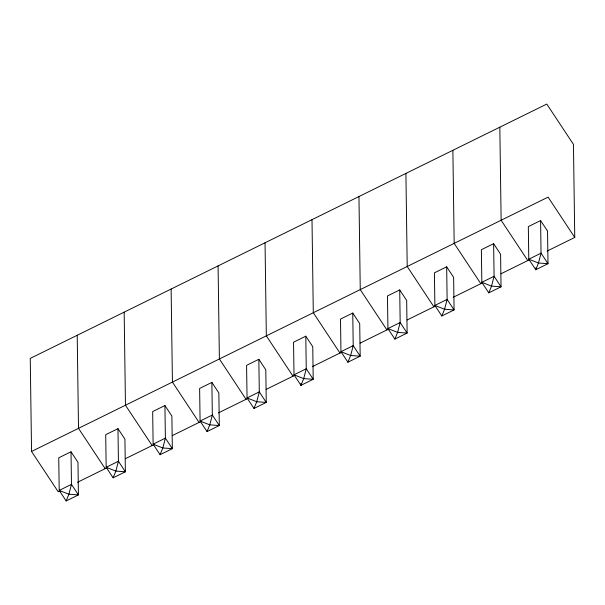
<?xml version="1.0" encoding="UTF-8"?>
<svg xmlns="http://www.w3.org/2000/svg" width="605" height="605" viewBox="0 0 605 605"><rect width="100%" height="100%" fill="white"/><g stroke="black" fill="none" stroke-linecap="round" stroke-linejoin="round"><path stroke-width="0.91" d="M66.164 500.94L68.902 494.217L71.466 484.386L71.012 451.784L58.753 457.811L59.207 490.421L66.164 500.94L78.423 494.905L77.969 462.303L71.012 451.784M113.127 477.821L115.865 471.098L118.421 461.26L117.967 428.658L105.709 434.692L106.17 467.294L113.127 477.821L125.379 471.787L124.925 439.185L117.967 428.658M160.083 454.695L162.821 447.972L165.377 438.141L164.923 405.539L152.672 411.574L153.125 444.176L160.083 454.695L172.334 448.668L171.88 416.058L164.923 405.539M207.039 431.577L209.776 424.854L212.34 415.022L211.879 382.413L199.627 388.448L200.081 421.057L207.039 431.577L219.297 425.542L218.844 392.94L211.879 382.413M254.002 408.458L256.739 401.735L259.295 391.896L258.842 359.294L246.583 365.329L247.044 397.931L254.002 408.458L266.253 402.423L265.799 369.821L258.842 359.294M347.913 362.213L350.65 355.49L353.214 345.659L352.753 313.05L340.502 319.085L340.955 351.687L347.913 362.213L360.172 356.179L359.71 323.577L352.753 313.05M394.876 339.095L397.606 332.372L400.17 322.533L399.716 289.931L387.457 295.966L387.918 328.568L394.876 339.095L407.127 333.06L406.673 300.451L399.716 289.931M441.832 315.969L444.569 309.246L447.125 299.414L446.671 266.813L434.42 272.84L434.874 305.449L441.832 315.969L454.083 309.934L453.629 277.332L446.671 266.813M488.787 292.85L491.525 286.127L494.088 276.288L493.627 243.686L481.376 249.721L481.83 282.323L488.787 292.85L501.046 286.815L500.585 254.213L493.627 243.686M59.887 490.958L58.216 491.782L31.551 451.459L548.085 197.124L574.75 237.447L547.079 251.075M305.797 336.176L293.546 342.211L294 374.813L300.957 385.332L313.209 379.297L312.755 346.695L305.797 336.176L306.251 368.778L303.695 378.609L300.957 385.332L300.935 383.472M540.59 220.568L528.331 226.603L528.785 259.205L535.75 269.724L548.001 263.697L547.548 231.087L540.59 220.568L541.044 253.17L538.48 263.001L535.75 269.724L535.72 267.864M77.501 482.283L106.851 467.831M125.296 458.749L153.806 444.713M172.251 435.63L200.762 421.594M218.375 412.92L247.725 398.468M266.17 389.386L294.68 375.35M312.286 366.675L341.636 352.231M360.088 343.141L388.599 329.105M407.044 320.022L435.555 305.986M453.16 297.312L482.51 282.86M500.963 273.778L529.466 259.742M527.794 260.566L501.129 220.243L499.828 127.179M480.831 283.692L454.173 243.369L452.873 150.305M433.876 306.811L407.21 266.487L405.91 173.423M386.92 329.929L360.255 289.606L358.954 196.542M339.957 353.055L313.299 312.732L311.998 219.668M293.001 376.174L266.336 335.851L265.043 242.787M246.046 399.3L219.381 358.969L218.08 265.905M199.09 422.419L172.425 382.095L171.124 289.031M152.127 445.537L125.462 405.214L124.169 312.15M105.172 468.663L78.506 428.34L77.206 335.276M574.75 237.447L573.449 144.383L546.784 104.06L30.25 358.394L31.551 451.459M71.466 484.386L59.207 490.421L68.902 494.217L78.423 494.905L71.466 484.386M118.421 461.26L106.17 467.294L115.865 471.098L125.379 471.787L118.421 461.26M165.377 438.141L153.125 444.176L162.821 447.972L172.334 448.668L165.377 438.141M212.34 415.022L200.081 421.057L209.776 424.854L219.297 425.542L212.34 415.022M259.295 391.896L247.044 397.931L256.739 401.735L266.253 402.423L259.295 391.896M306.251 368.778L294 374.813L303.695 378.609L313.209 379.297L306.251 368.778M353.214 345.659L340.955 351.687L350.65 355.49L360.172 356.179L353.214 345.659M400.17 322.533L387.918 328.568L397.606 332.372L407.127 333.06L400.17 322.533M447.125 299.414L434.874 305.449L444.569 309.246L454.083 309.934L447.125 299.414M494.088 276.288L481.83 282.323L491.525 286.127L501.046 286.815L494.088 276.288M541.044 253.17L528.785 259.205L538.48 263.001L548.001 263.697L541.044 253.17"/></g></svg>
